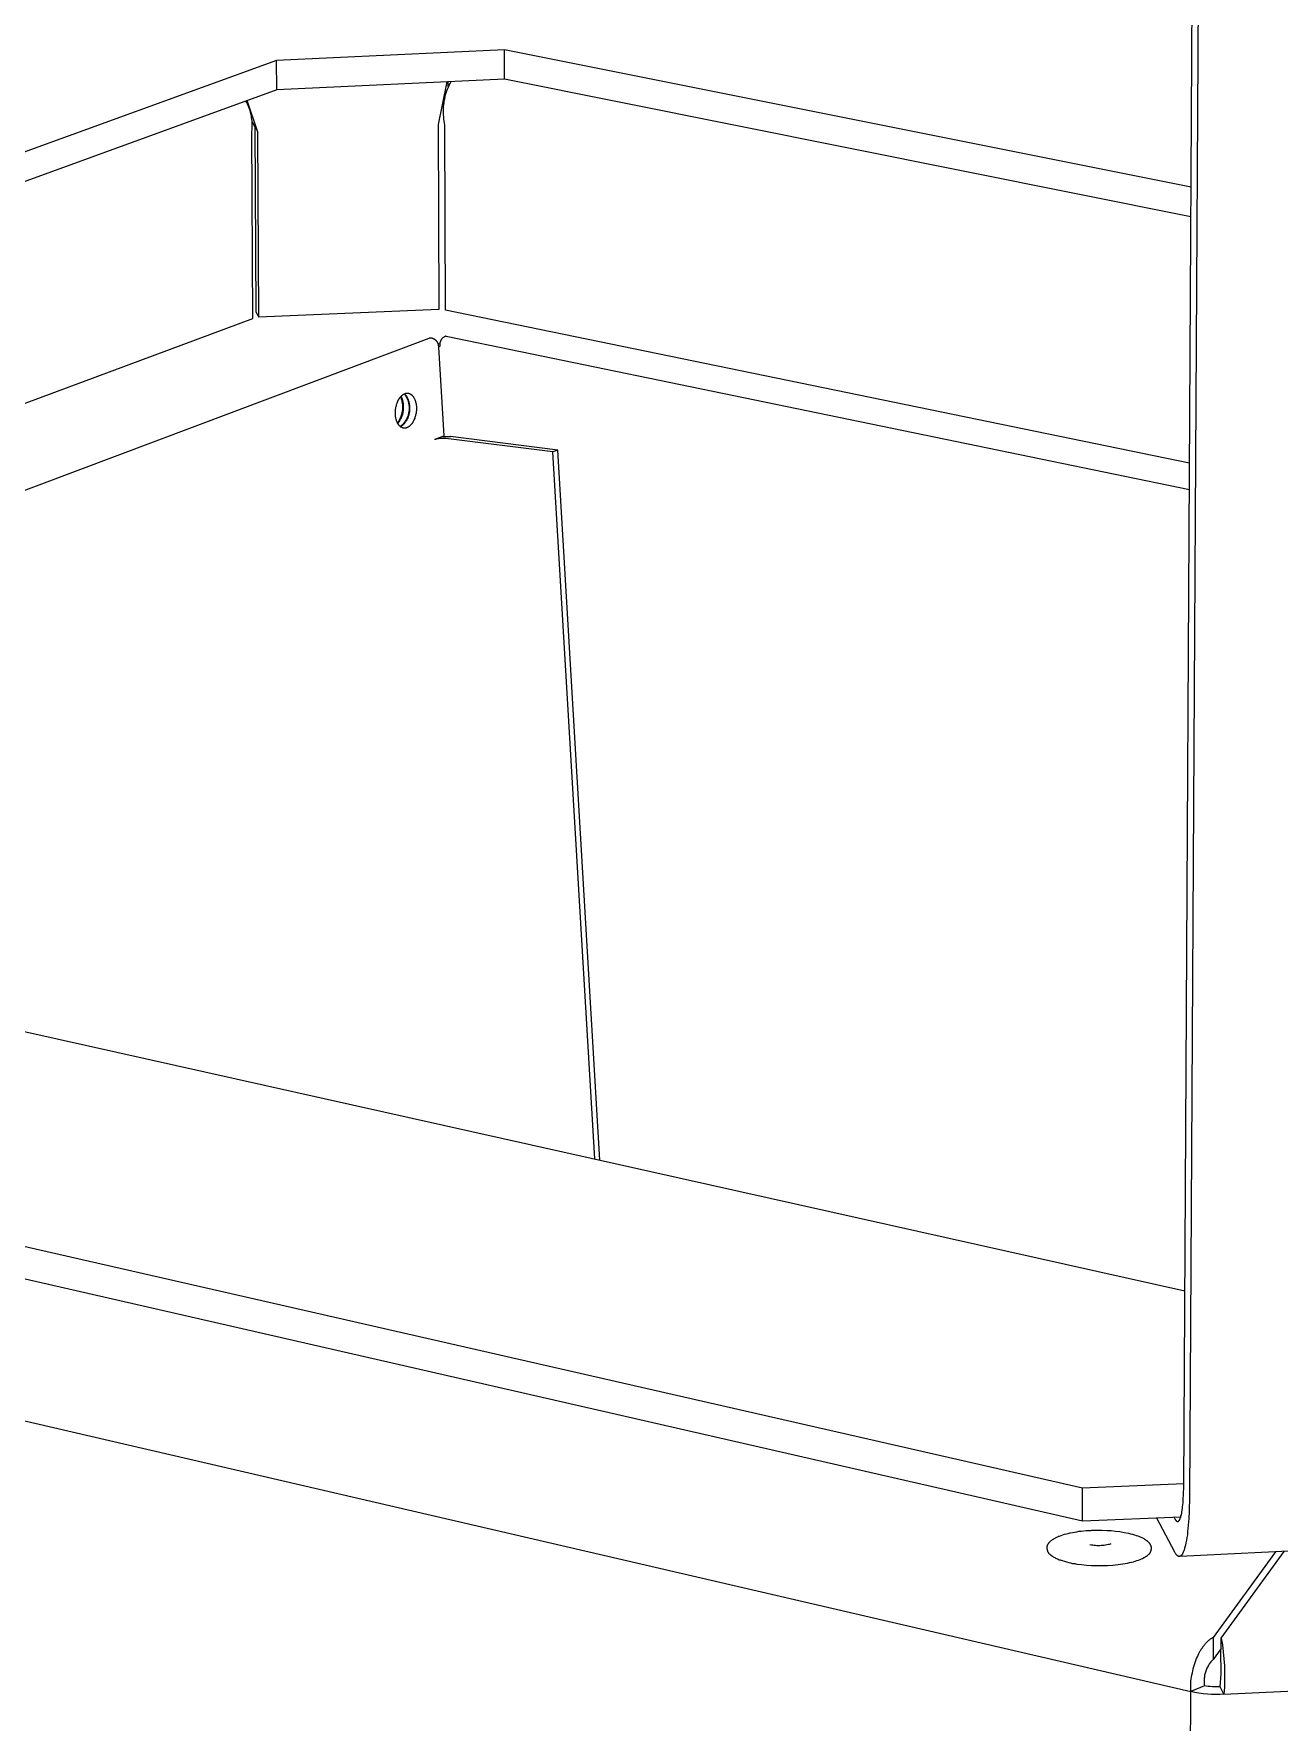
# Model space of a CAD drawing. Header units: millimetres. Extents: x -582 to 3448, y -204 to 2611.
# Drawn here: x 496.9 to 589, y 710.7 to 835.7 of the extents above; entities that cross this region are included whole.
import ezdxf

# ---------------------------------------------------------------- set-up
doc = ezdxf.new("R2010")
doc.units = ezdxf.units.MM
doc.header["$MEASUREMENT"] = 0
doc.layers.add('Domyslna', color=7, linetype='Continuous', true_color=0x000000)
doc.layers.add('Utwórz2D linie widoczne', color=7, linetype='Continuous', true_color=0x000000)

msp = doc.modelspace()

# ---------------------------------------------------------------- linework, layer by layer
at = {"layer": 'Domyslna'}
for p, q in [((347.24, 767.56), (582.51, 712.93)), ((584.96, 712.74), (623.1, 714.61)), ((579.21, 146.51), (582.51, 712.93))]:
    msp.add_line(p, q, dxfattribs=at)
at = {"layer": 'Utwórz2D linie widoczne'}
for p, q in [((581.98, 728.15), (582.88, 884.31)), ((583.32, 883.71), (582.41, 727.35)), ((531.71, 834.49), (514.85, 833.71)), ((531.72, 832.32), (531.71, 834.49)), ((582.53, 824.33), (531.71, 834.49)), ((514.85, 833.71), (393.59, 789.7)), ((514.86, 831.54), (514.85, 833.71)), ((514.86, 831.54), (394.13, 787.59)), ((531.72, 832.32), (514.86, 831.54)), ((527.45, 832.12), (526.81, 828.95)), ((527.4, 831.31), (527.45, 831.45)), ((527.45, 831.45), (527.5, 831.59)), ((527.5, 831.59), (527.56, 831.73)), ((527.55, 831.77), (527.55, 832.13)), ((527.56, 831.73), (527.62, 831.87)), ((527.62, 831.87), (527.69, 832)), ((527.69, 832), (527.76, 832.14)), ((582.52, 822.13), (531.72, 832.32)), ((512.64, 830.59), (512.58, 830.71)), ((512.7, 830.48), (512.64, 830.59)), ((513.45, 828.4), (512.66, 830.74)), ((512.75, 830.36), (512.7, 830.48)), ((512.8, 830.24), (512.75, 830.36)), ((512.84, 830.12), (512.8, 830.24)), ((512.88, 829.99), (512.84, 830.12)), ((527.14, 830.43), (527.25, 830.64)), ((527.19, 829.97), (527.2, 830.12)), ((527.2, 830.12), (527.21, 830.27)), ((527.21, 830.27), (527.22, 830.42)), ((527.22, 830.42), (527.24, 830.57)), ((527.24, 830.57), (527.26, 830.72)), ((527.26, 830.72), (527.29, 830.87)), ((527.29, 830.87), (527.32, 831.02)), ((527.32, 831.02), (527.36, 831.16)), ((527.36, 831.16), (527.4, 831.31)), ((512.92, 829.87), (512.88, 829.99)), ((512.95, 829.74), (512.92, 829.87)), ((512.98, 829.61), (512.95, 829.74)), ((513, 829.49), (512.98, 829.61)), ((513.02, 829.36), (513, 829.49)), ((513.03, 829.23), (513.02, 829.36)), ((513.04, 829.1), (513.03, 829.23)), ((513.04, 829.15), (513.22, 828.84)), ((513.05, 828.97), (513.04, 829.1)), ((513.05, 828.84), (513.05, 828.97)), ((526.81, 828.95), (526.86, 815.26)), ((527.2, 829.82), (527.19, 829.97)), ((527.2, 829.67), (527.2, 829.82)), ((527.22, 829.52), (527.2, 829.67)), ((527.23, 829.37), (527.22, 829.52)), ((527.25, 829.22), (527.23, 829.37)), ((527.28, 829.07), (527.25, 829.22)), ((527.31, 828.92), (527.28, 829.07)), ((527.36, 815.22), (527.31, 828.92)), ((513.01, 828.32), (513.02, 828.45)), ((513.08, 814.61), (513.01, 828.32)), ((513.02, 828.45), (513.04, 828.58)), ((513.04, 828.71), (513.05, 828.84)), ((513.04, 828.58), (513.04, 828.71)), ((513.28, 828.74), (513.22, 828.84)), ((513.25, 828.79), (513.32, 815.09)), ((513.28, 828.74), (513.45, 828.4)), ((513.53, 814.69), (513.45, 828.4)), ((513.32, 815.09), (513.53, 814.69)), ((526.86, 815.26), (513.53, 814.69)), ((582.41, 803.89), (527.36, 815.22)), ((418.21, 779.25), (513.08, 814.61)), ((429.39, 776.75), (526.13, 813.14)), ((526.15, 813.14), (526.13, 813.14)), ((526.17, 813.14), (526.15, 813.14)), ((526.19, 813.14), (526.17, 813.14)), ((526.22, 813.14), (526.19, 813.14)), ((526.24, 813.14), (526.22, 813.14)), ((526.26, 813.14), (526.24, 813.14)), ((526.28, 813.14), (526.26, 813.14)), ((526.3, 813.14), (526.28, 813.14)), ((526.33, 813.13), (526.3, 813.14)), ((526.35, 813.13), (526.33, 813.13)), ((526.37, 813.12), (526.35, 813.13)), ((526.39, 813.12), (526.37, 813.12)), ((526.41, 813.11), (526.39, 813.12)), ((526.43, 813.1), (526.41, 813.11)), ((526.45, 813.1), (526.43, 813.1)), ((526.47, 813.09), (526.45, 813.1)), ((526.49, 813.08), (526.47, 813.09)), ((526.51, 813.07), (526.49, 813.08)), ((526.53, 813.06), (526.51, 813.07)), ((526.55, 813.04), (526.53, 813.06)), ((526.57, 813.03), (526.55, 813.04)), ((526.59, 813.02), (526.57, 813.03)), ((526.6, 813.01), (526.59, 813.02)), ((526.62, 812.99), (526.6, 813.01)), ((526.64, 812.98), (526.62, 812.99)), ((526.65, 812.96), (526.64, 812.98)), ((526.67, 812.95), (526.65, 812.96)), ((526.69, 812.93), (526.67, 812.95)), ((526.7, 812.91), (526.69, 812.93)), ((526.71, 812.9), (526.7, 812.91)), ((526.73, 812.88), (526.71, 812.9)), ((526.74, 812.86), (526.73, 812.88)), ((526.75, 812.84), (526.74, 812.86)), ((526.76, 812.82), (526.75, 812.84)), ((526.77, 812.8), (526.76, 812.82)), ((526.78, 812.78), (526.77, 812.8)), ((526.79, 812.76), (526.78, 812.78)), ((526.8, 812.74), (526.79, 812.76)), ((526.81, 812.72), (526.8, 812.74)), ((526.94, 812.7), (526.8, 812.71)), ((526.82, 812.7), (526.81, 812.72)), ((526.82, 812.68), (526.82, 812.7)), ((526.83, 812.66), (526.82, 812.68)), ((526.83, 812.64), (526.83, 812.66)), ((526.84, 812.62), (526.83, 812.64)), ((526.84, 812.59), (526.84, 812.62)), ((526.84, 812.57), (526.84, 812.59)), ((526.93, 812.75), (526.92, 812.73)), ((526.92, 812.73), (526.92, 812.71)), ((526.92, 812.71), (526.92, 812.69)), ((526.92, 812.69), (526.92, 812.66)), ((526.92, 812.66), (526.92, 812.64)), ((526.92, 812.64), (526.92, 812.62)), ((526.92, 812.62), (526.93, 812.6)), ((526.94, 812.8), (526.93, 812.77)), ((526.93, 812.77), (526.93, 812.75)), ((526.93, 812.6), (526.93, 812.57)), ((526.95, 812.84), (526.94, 812.82)), ((526.94, 812.82), (526.94, 812.8)), ((526.96, 812.88), (526.95, 812.86)), ((526.95, 812.86), (526.95, 812.84)), ((526.97, 812.9), (526.96, 812.88)), ((526.98, 812.93), (526.97, 812.9)), ((526.99, 812.95), (526.98, 812.93)), ((527, 812.97), (526.99, 812.95)), ((527.01, 812.99), (527, 812.97)), ((527.02, 813), (527.01, 812.99)), ((527.03, 813.02), (527.02, 813)), ((527.04, 813.04), (527.03, 813.02)), ((527.06, 813.06), (527.04, 813.04)), ((527.07, 813.08), (527.06, 813.06)), ((527.08, 813.1), (527.07, 813.08)), ((527.1, 813.11), (527.08, 813.1)), ((527.12, 813.13), (527.1, 813.11)), ((527.13, 813.14), (527.12, 813.13)), ((527.15, 813.16), (527.13, 813.14)), ((527.17, 813.17), (527.15, 813.16)), ((527.18, 813.19), (527.17, 813.17)), ((527.2, 813.2), (527.18, 813.19)), ((527.22, 813.21), (527.2, 813.2)), ((527.24, 813.22), (527.22, 813.21)), ((527.26, 813.24), (527.24, 813.22)), ((527.28, 813.25), (527.26, 813.24)), ((527.3, 813.26), (527.28, 813.25)), ((527.32, 813.27), (527.3, 813.26)), ((527.34, 813.27), (527.32, 813.27)), ((527.36, 813.28), (527.34, 813.27)), ((527.38, 813.29), (527.36, 813.28)), ((527.4, 813.29), (527.38, 813.29)), ((527.4, 813.29), (582.4, 801.94)), ((526.85, 812.55), (526.84, 812.57)), ((526.84, 812.55), (526.94, 812.53)), ((526.85, 812.53), (526.85, 812.55)), ((526.85, 812.51), (526.85, 812.53)), ((526.85, 812.48), (526.85, 812.51)), ((527.25, 805.9), (526.85, 812.48)), ((526.93, 812.57), (526.93, 812.55)), ((526.93, 812.55), (526.94, 812.53)), ((524.06, 808.84), (524.08, 808.86)), ((524.09, 808.79), (524.07, 808.85)), ((524.08, 808.86), (524.09, 808.87)), ((524.09, 808.87), (524.11, 808.89)), ((524.11, 808.89), (524.13, 808.9)), ((524.13, 808.9), (524.15, 808.92)), ((524.15, 808.92), (524.16, 808.93)), ((524.16, 808.93), (524.18, 808.95)), ((524.18, 808.95), (524.2, 808.96)), ((524.2, 808.96), (524.22, 808.97)), ((524.22, 808.97), (524.23, 808.98)), ((524.23, 808.98), (524.25, 808.99)), ((524.25, 808.99), (524.27, 809)), ((524.27, 809), (524.29, 809.01)), ((524.29, 809.01), (524.3, 809.02)), ((524.3, 809.02), (524.32, 809.03)), ((524.3, 809.02), (524.33, 808.97)), ((524.32, 809.03), (524.34, 809.03)), ((524.37, 808.98), (524.33, 809.03)), ((524.33, 808.97), (524.37, 808.92)), ((524.34, 809.03), (524.36, 809.04)), ((524.36, 809.04), (524.37, 809.05)), ((524.37, 809.05), (524.39, 809.05)), ((524.4, 808.94), (524.37, 808.98)), ((524.37, 808.92), (524.4, 808.87)), ((524.39, 809.05), (524.4, 809.05)), ((524.4, 809.05), (524.41, 809.06)), ((524.43, 808.89), (524.4, 808.94)), ((524.4, 808.87), (524.43, 808.82)), ((524.41, 809.06), (524.42, 809.06)), ((524.42, 809.06), (524.43, 809.06)), ((524.43, 809.06), (524.44, 809.06)), ((524.47, 808.84), (524.43, 808.89)), ((524.44, 809.06), (524.45, 809.06)), ((524.45, 809.06), (524.45, 809.06)), ((524.45, 809.06), (524.46, 809.06)), ((524.46, 809.06), (524.47, 809.07)), ((524.47, 809.07), (524.48, 809.07)), ((524.48, 809.07), (524.49, 809.07)), ((524.49, 809.07), (524.5, 809.07)), ((524.5, 809.07), (524.51, 809.07)), ((524.51, 809.07), (524.52, 809.07)), ((524.52, 809.07), (524.53, 809.07)), ((524.53, 809.07), (524.54, 809.07)), ((524.54, 809.07), (524.55, 809.07)), ((524.55, 809.07), (524.56, 809.07)), ((524.56, 809.07), (524.57, 809.06)), ((524.57, 809.06), (524.57, 809.06)), ((524.57, 809.06), (524.58, 809.06)), ((524.58, 809.06), (524.59, 809.06)), ((524.59, 809.06), (524.6, 809.06)), ((524.6, 809.06), (524.61, 809.06)), ((524.61, 809.06), (524.62, 809.06)), ((524.62, 809.06), (524.63, 809.05)), ((524.63, 809.05), (524.64, 809.05)), ((524.64, 809.05), (524.65, 809.05)), ((524.65, 809.05), (524.66, 809.05)), ((524.66, 809.05), (524.67, 809.04)), ((524.67, 809.04), (524.68, 809.04)), ((524.68, 809.04), (524.69, 809.04)), ((524.69, 809.04), (524.7, 809.03)), ((524.7, 809.03), (524.7, 809.03)), ((524.7, 809.03), (524.71, 809.02)), ((524.71, 809.02), (524.72, 809.02)), ((524.72, 809.02), (524.73, 809.01)), ((524.73, 809.01), (524.74, 809.01)), ((524.74, 809.01), (524.75, 809.01)), ((524.75, 809.01), (524.76, 809)), ((524.76, 809), (524.77, 808.99)), ((524.77, 808.99), (524.78, 808.99)), ((524.78, 808.99), (524.79, 808.98)), ((524.79, 808.98), (524.79, 808.98)), ((524.79, 808.98), (524.8, 808.97)), ((524.8, 808.97), (524.81, 808.96)), ((524.81, 808.96), (524.82, 808.96)), ((524.82, 808.96), (524.83, 808.95)), ((524.83, 808.95), (524.84, 808.94)), ((524.84, 808.94), (524.85, 808.94)), ((524.85, 808.94), (524.86, 808.92)), ((524.86, 808.92), (524.88, 808.91)), ((524.88, 808.91), (524.89, 808.89)), ((524.89, 808.89), (524.91, 808.87)), ((524.91, 808.87), (524.93, 808.85)), ((524.93, 808.85), (524.94, 808.84)), ((523.64, 807.78), (523.65, 807.84)), ((523.64, 807.71), (523.64, 807.78)), ((523.64, 807.65), (523.64, 807.71)), ((523.64, 807.59), (523.64, 807.65)), ((523.64, 807.54), (523.64, 807.59)), ((523.65, 807.84), (523.66, 807.9)), ((523.66, 807.9), (523.67, 807.96)), ((523.67, 807.96), (523.68, 808.03)), ((523.68, 808.03), (523.69, 808.09)), ((523.69, 808.09), (523.71, 808.15)), ((523.71, 808.15), (523.72, 808.22)), ((523.72, 808.22), (523.74, 808.28)), ((523.74, 808.28), (523.77, 808.34)), ((523.77, 808.34), (523.79, 808.4)), ((523.79, 808.4), (523.8, 808.43)), ((523.8, 808.43), (523.81, 808.46)), ((523.81, 808.46), (523.83, 808.49)), ((523.83, 808.49), (523.84, 808.51)), ((523.84, 808.51), (523.85, 808.54)), ((523.85, 808.54), (523.87, 808.57)), ((523.87, 808.57), (523.88, 808.59)), ((523.88, 808.59), (523.9, 808.62)), ((523.9, 808.62), (523.91, 808.64)), ((523.91, 808.64), (523.93, 808.67)), ((523.93, 808.67), (523.94, 808.69)), ((523.94, 808.69), (523.96, 808.71)), ((523.96, 808.71), (523.98, 808.74)), ((523.98, 808.74), (523.99, 808.76)), ((523.99, 808.76), (524.01, 808.78)), ((524.01, 808.78), (524.03, 808.8)), ((524.03, 808.8), (524.04, 808.82)), ((524.06, 808.75), (524.03, 808.81)), ((524.04, 808.82), (524.06, 808.84)), ((524.08, 808.69), (524.06, 808.75)), ((524.1, 808.62), (524.08, 808.69)), ((524.12, 808.73), (524.09, 808.79)), ((524.12, 808.56), (524.1, 808.62)), ((524.14, 808.67), (524.12, 808.73)), ((524.14, 808.49), (524.12, 808.56)), ((524.13, 807.58), (524.15, 807.64)), ((524.16, 808.6), (524.14, 808.67)), ((524.15, 808.43), (524.14, 808.49)), ((524.16, 808.36), (524.15, 808.43)), ((524.15, 807.64), (524.16, 807.71)), ((524.18, 808.54), (524.16, 808.6)), ((524.17, 808.3), (524.16, 808.36)), ((524.16, 807.71), (524.17, 807.77)), ((524.18, 808.23), (524.17, 808.3)), ((524.17, 807.77), (524.18, 807.84)), ((524.2, 808.48), (524.18, 808.54)), ((524.19, 808.17), (524.18, 808.23)), ((524.18, 807.84), (524.19, 807.9)), ((524.19, 808.1), (524.19, 808.17)), ((524.19, 808.04), (524.19, 808.1)), ((524.19, 807.97), (524.19, 808.04)), ((524.19, 807.9), (524.19, 807.97)), ((524.19, 807.57), (524.21, 807.64)), ((524.21, 808.41), (524.2, 808.48)), ((524.22, 808.35), (524.21, 808.41)), ((524.21, 807.64), (524.22, 807.7)), ((524.23, 808.28), (524.22, 808.35)), ((524.22, 807.7), (524.23, 807.76)), ((524.24, 808.22), (524.23, 808.28)), ((524.23, 807.76), (524.24, 807.83)), ((524.25, 808.16), (524.24, 808.22)), ((524.24, 807.83), (524.25, 807.89)), ((524.25, 808.09), (524.25, 808.16)), ((524.25, 808.02), (524.25, 808.09)), ((524.25, 807.96), (524.25, 808.02)), ((524.25, 807.89), (524.25, 807.96)), ((524.43, 808.82), (524.46, 808.76)), ((524.46, 808.76), (524.49, 808.71)), ((524.5, 808.79), (524.47, 808.84)), ((524.49, 808.71), (524.51, 808.66)), ((524.52, 808.74), (524.5, 808.79)), ((524.51, 808.66), (524.54, 808.6)), ((524.55, 808.68), (524.52, 808.74)), ((524.54, 808.6), (524.56, 808.54)), ((524.58, 808.63), (524.55, 808.68)), ((524.56, 808.54), (524.58, 808.49)), ((524.6, 808.58), (524.58, 808.63)), ((524.58, 808.49), (524.59, 808.43)), ((524.59, 808.43), (524.61, 808.37)), ((524.62, 808.52), (524.6, 808.58)), ((524.61, 808.37), (524.62, 808.31)), ((524.62, 807.6), (524.61, 807.54)), ((524.64, 808.47), (524.62, 808.52)), ((524.62, 808.31), (524.64, 808.25)), ((524.64, 807.66), (524.62, 807.6)), ((524.66, 808.41), (524.64, 808.47)), ((524.64, 808.25), (524.64, 808.2)), ((524.64, 808.2), (524.65, 808.14)), ((524.65, 807.78), (524.64, 807.72)), ((524.64, 807.72), (524.64, 807.66)), ((524.65, 808.14), (524.66, 808.08)), ((524.66, 807.84), (524.65, 807.78)), ((524.67, 808.35), (524.66, 808.41)), ((524.66, 808.08), (524.66, 808.02)), ((524.66, 808.02), (524.66, 807.96)), ((524.66, 807.96), (524.66, 807.9)), ((524.66, 807.9), (524.66, 807.84)), ((524.68, 808.29), (524.67, 808.35)), ((524.67, 807.54), (524.68, 807.59)), ((524.69, 808.24), (524.68, 808.29)), ((524.68, 807.59), (524.69, 807.65)), ((524.7, 808.18), (524.69, 808.24)), ((524.69, 807.65), (524.7, 807.71)), ((524.71, 808.12), (524.7, 808.18)), ((524.7, 807.71), (524.71, 807.77)), ((524.72, 808.06), (524.71, 808.12)), ((524.71, 807.77), (524.72, 807.83)), ((524.72, 808), (524.72, 808.06)), ((524.72, 807.94), (524.72, 808)), ((524.72, 807.89), (524.72, 807.94)), ((524.72, 807.83), (524.72, 807.89)), ((524.94, 808.84), (524.96, 808.82)), ((524.96, 808.82), (524.97, 808.8)), ((524.97, 808.8), (524.98, 808.77)), ((524.98, 808.77), (525, 808.75)), ((525, 808.75), (525.01, 808.73)), ((525.01, 808.73), (525.02, 808.71)), ((525.02, 808.71), (525.04, 808.69)), ((525.04, 808.69), (525.05, 808.66)), ((525.05, 808.66), (525.06, 808.64)), ((525.06, 808.64), (525.07, 808.61)), ((525.07, 808.61), (525.08, 808.59)), ((525.08, 808.59), (525.09, 808.56)), ((525.09, 808.56), (525.1, 808.54)), ((525.1, 808.54), (525.11, 808.51)), ((525.11, 808.51), (525.12, 808.48)), ((525.12, 808.48), (525.13, 808.46)), ((525.13, 808.46), (525.13, 808.43)), ((525.13, 808.43), (525.14, 808.4)), ((525.14, 808.4), (525.15, 808.35)), ((525.15, 808.35), (525.17, 808.29)), ((525.17, 808.29), (525.17, 808.24)), ((525.17, 808.24), (525.18, 808.18)), ((525.18, 807.65), (525.17, 807.58)), ((525.18, 808.18), (525.19, 808.12)), ((525.19, 807.77), (525.18, 807.71)), ((525.18, 807.71), (525.18, 807.65)), ((525.19, 808.12), (525.19, 808.07)), ((525.19, 808.07), (525.19, 808.01)), ((525.19, 808.01), (525.2, 807.95)), ((525.2, 807.89), (525.19, 807.83)), ((525.19, 807.83), (525.19, 807.77)), ((525.2, 807.95), (525.2, 807.89)), ((523.64, 807.48), (523.64, 807.54)), ((523.64, 807.42), (523.64, 807.48)), ((523.65, 807.37), (523.64, 807.42)), ((523.66, 807.31), (523.65, 807.37)), ((523.67, 807.26), (523.66, 807.31)), ((523.68, 807.2), (523.67, 807.26)), ((523.69, 807.14), (523.68, 807.2)), ((523.7, 807.12), (523.69, 807.14)), ((523.71, 807.09), (523.7, 807.12)), ((523.71, 807.06), (523.71, 807.09)), ((523.72, 807.04), (523.71, 807.06)), ((523.73, 807.01), (523.72, 807.04)), ((523.74, 806.98), (523.73, 807.01)), ((523.75, 806.96), (523.74, 806.98)), ((523.76, 806.93), (523.75, 806.96)), ((523.77, 806.91), (523.76, 806.93)), ((523.78, 806.89), (523.77, 806.91)), ((523.8, 806.86), (523.78, 806.89)), ((523.8, 806.86), (523.83, 806.92)), ((523.81, 806.84), (523.8, 806.86)), ((523.82, 806.82), (523.81, 806.84)), ((523.82, 806.82), (523.86, 806.87)), ((523.83, 806.79), (523.82, 806.82)), ((523.83, 806.92), (523.87, 806.97)), ((523.85, 806.77), (523.83, 806.79)), ((523.86, 806.75), (523.85, 806.77)), ((523.86, 806.87), (523.9, 806.92)), ((523.88, 806.73), (523.86, 806.75)), ((523.87, 806.97), (523.91, 807.03)), ((523.89, 806.71), (523.88, 806.73)), ((523.91, 806.69), (523.89, 806.71)), ((523.9, 806.92), (523.94, 806.98)), ((523.91, 807.03), (523.94, 807.09)), ((523.92, 806.68), (523.91, 806.69)), ((523.94, 806.66), (523.92, 806.68)), ((523.94, 807.09), (523.97, 807.14)), ((523.94, 806.98), (523.97, 807.03)), ((523.95, 806.64), (523.94, 806.66)), ((523.97, 806.63), (523.95, 806.64)), ((523.97, 807.14), (524, 807.2)), ((523.97, 807.03), (524, 807.09)), ((523.99, 806.61), (523.97, 806.63)), ((524, 806.6), (523.99, 806.61)), ((524, 807.2), (524.03, 807.26)), ((524, 807.09), (524.03, 807.15)), ((524.05, 806.64), (524, 806.6)), ((524.01, 806.59), (524, 806.6)), ((524, 806.6), (524, 806.6)), ((524.02, 806.58), (524.01, 806.59)), ((524.03, 806.58), (524.02, 806.58)), ((524.03, 807.26), (524.05, 807.32)), ((524.03, 807.15), (524.06, 807.2)), ((524.03, 806.58), (524.08, 806.61)), ((524.04, 806.57), (524.03, 806.58)), ((524.05, 806.56), (524.04, 806.57)), ((524.05, 807.32), (524.08, 807.39)), ((524.09, 806.68), (524.05, 806.64)), ((524.06, 806.56), (524.05, 806.56)), ((524.06, 807.2), (524.09, 807.26)), ((524.07, 806.55), (524.06, 806.56)), ((524.08, 806.54), (524.07, 806.55)), ((524.07, 806.55), (524.07, 806.55)), ((524.08, 807.39), (524.1, 807.45)), ((524.08, 806.61), (524.12, 806.65)), ((524.09, 806.54), (524.08, 806.54)), ((524.09, 807.26), (524.12, 807.32)), ((524.14, 806.72), (524.09, 806.68)), ((524.1, 806.53), (524.09, 806.54)), ((524.1, 807.45), (524.12, 807.51)), ((524.11, 806.53), (524.1, 806.53)), ((524.12, 806.52), (524.11, 806.53)), ((524.12, 807.51), (524.13, 807.58)), ((524.12, 807.32), (524.14, 807.38)), ((524.12, 806.65), (524.17, 806.69)), ((524.13, 806.52), (524.12, 806.52)), ((524.14, 806.52), (524.13, 806.52)), ((524.14, 807.38), (524.16, 807.45)), ((524.18, 806.76), (524.14, 806.72)), ((524.15, 806.51), (524.14, 806.52)), ((524.16, 806.51), (524.15, 806.51)), ((524.16, 807.45), (524.18, 807.51)), ((524.17, 806.51), (524.16, 806.51)), ((524.17, 806.69), (524.21, 806.73)), ((524.17, 806.5), (524.17, 806.51)), ((524.18, 806.5), (524.17, 806.5)), ((524.18, 807.51), (524.19, 807.57)), ((524.22, 806.8), (524.18, 806.76)), ((524.19, 806.5), (524.18, 806.5)), ((524.2, 806.49), (524.19, 806.5)), ((524.21, 806.49), (524.2, 806.49)), ((524.21, 806.73), (524.25, 806.77)), ((524.22, 806.49), (524.21, 806.49)), ((524.26, 806.85), (524.22, 806.8)), ((524.23, 806.49), (524.22, 806.49)), ((524.24, 806.49), (524.23, 806.49)), ((524.25, 806.49), (524.24, 806.49)), ((524.25, 806.77), (524.29, 806.81)), ((524.26, 806.48), (524.25, 806.49)), ((524.3, 806.9), (524.26, 806.85)), ((524.27, 806.48), (524.26, 806.48)), ((524.28, 806.48), (524.27, 806.48)), ((524.29, 806.48), (524.28, 806.48)), ((524.29, 806.81), (524.33, 806.86)), ((524.3, 806.48), (524.29, 806.48)), ((524.33, 806.94), (524.3, 806.9)), ((524.31, 806.48), (524.3, 806.48)), ((524.3, 806.48), (524.3, 806.48)), ((524.32, 806.48), (524.31, 806.48)), ((524.33, 806.48), (524.32, 806.48)), ((524.37, 806.99), (524.33, 806.94)), ((524.33, 806.86), (524.37, 806.9)), ((524.34, 806.48), (524.33, 806.48)), ((524.35, 806.48), (524.34, 806.48)), ((524.36, 806.48), (524.35, 806.48)), ((524.37, 806.48), (524.36, 806.48)), ((524.4, 807.04), (524.37, 806.99)), ((524.37, 806.9), (524.4, 806.95)), ((524.38, 806.48), (524.37, 806.48)), ((524.39, 806.49), (524.38, 806.48)), ((524.4, 806.49), (524.39, 806.49)), ((524.43, 807.09), (524.4, 807.04)), ((524.4, 806.95), (524.43, 807)), ((524.41, 806.49), (524.4, 806.49)), ((524.42, 806.49), (524.41, 806.49)), ((524.41, 806.49), (524.41, 806.49)), ((524.43, 806.49), (524.42, 806.49)), ((524.46, 807.15), (524.43, 807.09)), ((524.43, 807), (524.47, 807.05)), ((524.44, 806.5), (524.43, 806.49)), ((524.46, 806.5), (524.44, 806.5)), ((524.49, 807.2), (524.46, 807.15)), ((524.48, 806.51), (524.46, 806.5)), ((524.47, 807.05), (524.5, 807.1)), ((524.49, 806.51), (524.48, 806.51)), ((524.51, 807.26), (524.49, 807.2)), ((524.51, 806.52), (524.49, 806.51)), ((524.5, 807.1), (524.52, 807.15)), ((524.54, 807.31), (524.51, 807.26)), ((524.53, 806.53), (524.51, 806.52)), ((524.52, 807.15), (524.55, 807.2)), ((524.55, 806.54), (524.53, 806.53)), ((524.56, 807.37), (524.54, 807.31)), ((524.55, 807.2), (524.58, 807.26)), ((524.56, 806.55), (524.55, 806.54)), ((524.58, 807.42), (524.56, 807.37)), ((524.58, 806.56), (524.56, 806.55)), ((524.59, 807.48), (524.58, 807.42)), ((524.58, 807.26), (524.6, 807.31)), ((524.6, 806.57), (524.58, 806.56)), ((524.61, 807.54), (524.59, 807.48)), ((524.6, 807.31), (524.62, 807.37)), ((524.62, 806.58), (524.6, 806.57)), ((524.62, 807.37), (524.64, 807.42)), ((524.63, 806.59), (524.62, 806.58)), ((524.65, 806.6), (524.63, 806.59)), ((524.64, 807.42), (524.66, 807.48)), ((524.67, 806.61), (524.65, 806.6)), ((524.66, 807.48), (524.67, 807.54)), ((524.69, 806.63), (524.67, 806.61)), ((524.7, 806.64), (524.69, 806.63)), ((524.72, 806.66), (524.7, 806.64)), ((524.74, 806.68), (524.72, 806.66)), ((524.76, 806.69), (524.74, 806.68)), ((524.77, 806.71), (524.76, 806.69)), ((524.79, 806.73), (524.77, 806.71)), ((524.81, 806.75), (524.79, 806.73)), ((524.82, 806.77), (524.81, 806.75)), ((524.84, 806.79), (524.82, 806.77)), ((524.86, 806.81), (524.84, 806.79)), ((524.87, 806.83), (524.86, 806.81)), ((524.89, 806.86), (524.87, 806.83)), ((524.91, 806.88), (524.89, 806.86)), ((524.92, 806.9), (524.91, 806.88)), ((524.94, 806.93), (524.92, 806.9)), ((524.95, 806.96), (524.94, 806.93)), ((524.96, 806.98), (524.95, 806.96)), ((524.98, 807.01), (524.96, 806.98)), ((524.99, 807.04), (524.98, 807.01)), ((525.01, 807.06), (524.99, 807.04)), ((525.02, 807.09), (525.01, 807.06)), ((525.03, 807.12), (525.02, 807.09)), ((525.04, 807.15), (525.03, 807.12)), ((525.07, 807.21), (525.04, 807.15)), ((525.09, 807.27), (525.07, 807.21)), ((525.11, 807.33), (525.09, 807.27)), ((525.13, 807.39), (525.11, 807.33)), ((525.14, 807.46), (525.13, 807.39)), ((525.15, 807.52), (525.14, 807.46)), ((525.17, 807.58), (525.15, 807.52)), ((527.15, 805.87), (526.54, 805.64)), ((526.61, 805.65), (526.54, 805.64)), ((526.67, 805.67), (526.61, 805.65)), ((526.74, 805.69), (526.67, 805.67)), ((526.81, 805.7), (526.74, 805.69)), ((526.88, 805.71), (526.81, 805.7)), ((526.95, 805.72), (526.88, 805.71)), ((527.02, 805.72), (526.95, 805.72)), ((527.09, 805.72), (527.02, 805.72)), ((527.16, 805.72), (527.09, 805.72)), ((527.25, 805.9), (527.15, 805.87)), ((527.15, 805.87), (527.27, 805.87)), ((527.23, 805.72), (527.16, 805.72)), ((527.3, 805.72), (527.23, 805.72)), ((527.27, 805.87), (527.38, 805.87)), ((527.37, 805.71), (527.3, 805.72)), ((535.29, 804.72), (527.37, 805.71)), ((527.38, 805.87), (527.49, 805.87)), ((527.49, 805.87), (527.61, 805.86)), ((527.61, 805.86), (527.72, 805.85)), ((535.65, 804.86), (527.72, 805.85)), ((535.65, 804.86), (535.29, 804.72)), ((538.41, 752.37), (535.29, 804.72)), ((538.77, 752.29), (535.65, 804.86)), ((394.93, 784.46), (582.06, 742.61)), ((574.5, 728), (355.83, 777.94)), ((574.49, 725.54), (355.91, 775.61)), ((574.49, 725.54), (574.5, 728)), ((581.98, 728.32), (574.5, 728)), ((581.97, 727.51), (581.98, 728.15)), ((581.85, 726.25), (581.87, 726.36)), ((581.87, 726.36), (581.89, 726.49)), ((581.89, 726.49), (581.9, 726.62)), ((581.9, 726.62), (581.93, 726.9)), ((581.93, 726.9), (581.95, 727.2)), ((581.95, 727.2), (581.97, 727.51)), ((582.41, 727.35), (582.38, 726.27)), ((581.76, 725.85), (574.49, 725.54)), ((581.32, 723.26), (579.99, 725.77)), ((581.28, 725.83), (581.33, 725.72)), ((581.33, 725.72), (581.35, 725.69)), ((581.35, 725.69), (581.36, 725.67)), ((581.36, 725.67), (581.37, 725.66)), ((581.37, 725.66), (581.38, 725.64)), ((581.38, 725.64), (581.38, 725.63)), ((581.38, 725.63), (581.39, 725.62)), ((581.39, 725.62), (581.4, 725.62)), ((581.4, 725.62), (581.41, 725.61)), ((581.41, 725.61), (581.41, 725.6)), ((581.41, 725.6), (581.42, 725.59)), ((581.42, 725.59), (581.43, 725.58)), ((581.43, 725.58), (581.43, 725.58)), ((581.43, 725.58), (581.43, 725.57)), ((581.43, 725.57), (581.44, 725.57)), ((581.44, 725.57), (581.44, 725.57)), ((581.44, 725.57), (581.44, 725.56)), ((581.44, 725.56), (581.45, 725.56)), ((581.45, 725.56), (581.45, 725.56)), ((581.45, 725.56), (581.46, 725.56)), ((581.46, 725.56), (581.46, 725.55)), ((581.46, 725.55), (581.46, 725.55)), ((581.46, 725.55), (581.47, 725.55)), ((581.47, 725.55), (581.47, 725.55)), ((581.47, 725.55), (581.47, 725.54)), ((581.47, 725.54), (581.48, 725.54)), ((581.48, 725.54), (581.48, 725.54)), ((581.48, 725.54), (581.49, 725.54)), ((581.49, 725.54), (581.49, 725.54)), ((581.49, 725.54), (581.49, 725.54)), ((581.49, 725.54), (581.5, 725.53)), ((581.5, 725.53), (581.5, 725.53)), ((581.5, 725.53), (581.5, 725.53)), ((581.5, 725.53), (581.51, 725.53)), ((581.51, 725.53), (581.51, 725.53)), ((581.51, 725.53), (581.51, 725.53)), ((581.51, 725.53), (581.52, 725.53)), ((581.52, 725.53), (581.52, 725.53)), ((581.52, 725.53), (581.53, 725.53)), ((581.53, 725.53), (581.53, 725.53)), ((581.53, 725.53), (581.53, 725.53)), ((581.53, 725.53), (581.54, 725.53)), ((581.54, 725.53), (581.54, 725.53)), ((581.54, 725.53), (581.54, 725.53)), ((581.54, 725.53), (581.55, 725.53)), ((581.55, 725.53), (581.55, 725.53)), ((581.55, 725.53), (581.56, 725.53)), ((581.56, 725.53), (581.57, 725.54)), ((581.56, 725.53), (581.56, 725.53)), ((581.56, 725.53), (581.56, 725.53)), ((581.57, 725.54), (581.57, 725.54)), ((581.57, 725.54), (581.57, 725.54)), ((581.57, 725.54), (581.58, 725.54)), ((581.58, 725.54), (581.59, 725.55)), ((581.58, 725.54), (581.58, 725.54)), ((581.58, 725.54), (581.58, 725.54)), ((581.59, 725.55), (581.59, 725.55)), ((581.59, 725.55), (581.6, 725.55)), ((581.6, 725.55), (581.6, 725.56)), ((581.6, 725.56), (581.61, 725.56)), ((581.6, 725.55), (581.6, 725.55)), ((581.61, 725.56), (581.61, 725.57)), ((581.61, 725.57), (581.62, 725.57)), ((581.61, 725.56), (581.61, 725.56)), ((581.62, 725.57), (581.62, 725.58)), ((581.62, 725.58), (581.63, 725.58)), ((581.62, 725.57), (581.62, 725.57)), ((581.63, 725.58), (581.63, 725.59)), ((581.63, 725.59), (581.63, 725.59)), ((581.63, 725.59), (581.64, 725.59)), ((581.64, 725.59), (581.65, 725.6)), ((581.65, 725.61), (581.66, 725.62)), ((581.65, 725.6), (581.65, 725.61)), ((581.66, 725.62), (581.67, 725.64)), ((581.67, 725.65), (581.68, 725.66)), ((581.67, 725.64), (581.67, 725.65)), ((581.68, 725.66), (581.69, 725.67)), ((581.69, 725.69), (581.7, 725.7)), ((581.69, 725.67), (581.69, 725.69)), ((581.7, 725.7), (581.71, 725.71)), ((581.71, 725.71), (581.72, 725.75)), ((581.72, 725.75), (581.73, 725.78)), ((581.73, 725.78), (581.75, 725.82)), ((581.75, 725.82), (581.76, 725.86)), ((581.76, 725.86), (581.77, 725.9)), ((581.77, 725.9), (581.78, 725.94)), ((581.78, 725.94), (581.81, 726.03)), ((581.81, 726.03), (581.83, 726.14)), ((581.83, 726.14), (581.85, 726.25)), ((582.32, 725.25), (582.27, 724.77)), ((582.36, 725.75), (582.32, 725.25)), ((582.38, 726.27), (582.36, 725.75)), ((571.93, 723.83), (571.94, 723.85)), ((571.94, 723.85), (571.95, 723.86)), ((571.95, 723.86), (571.96, 723.87)), ((571.96, 723.87), (571.97, 723.89)), ((571.97, 723.89), (571.98, 723.9)), ((571.98, 723.9), (571.99, 723.92)), ((571.99, 723.92), (572, 723.93)), ((572, 723.93), (572.01, 723.94)), ((572.01, 723.94), (572.02, 723.96)), ((572.02, 723.96), (572.03, 723.97)), ((572.03, 723.97), (572.04, 723.99)), ((572.04, 723.99), (572.05, 724)), ((572.05, 724), (572.07, 724.01)), ((572.07, 724.01), (572.09, 724.04)), ((572.09, 724.04), (572.12, 724.06)), ((572.12, 724.06), (572.15, 724.09)), ((572.15, 724.09), (572.18, 724.12)), ((572.18, 724.12), (572.21, 724.14)), ((572.21, 724.14), (572.24, 724.16)), ((572.24, 724.16), (572.27, 724.19)), ((572.27, 724.19), (572.31, 724.21)), ((572.31, 724.21), (572.34, 724.23)), ((572.34, 724.23), (572.38, 724.26)), ((572.38, 724.26), (572.42, 724.28)), ((572.42, 724.28), (572.46, 724.3)), ((572.46, 724.3), (572.5, 724.32)), ((572.5, 724.32), (572.54, 724.34)), ((572.54, 724.34), (572.58, 724.36)), ((572.58, 724.36), (572.66, 724.4)), ((572.66, 724.4), (572.72, 724.43)), ((572.72, 724.43), (572.78, 724.45)), ((572.78, 724.45), (572.9, 724.49)), ((572.9, 724.49), (573.03, 724.54)), ((573.03, 724.54), (573.16, 724.58)), ((573.16, 724.58), (573.3, 724.62)), ((573.3, 724.62), (573.44, 724.65)), ((573.44, 724.65), (573.59, 724.69)), ((573.59, 724.69), (573.74, 724.72)), ((573.74, 724.72), (573.9, 724.75)), ((573.9, 724.75), (574.07, 724.77)), ((574.07, 724.77), (574.23, 724.8)), ((574.23, 724.8), (574.4, 724.82)), ((574.4, 724.82), (574.75, 724.85)), ((574.75, 724.85), (575.12, 724.87)), ((575.04, 723.83), (575.14, 723.81)), ((575.12, 724.87), (575.18, 724.88)), ((575.18, 724.88), (575.54, 724.89)), ((575.54, 724.89), (575.91, 724.89)), ((575.91, 724.89), (576.28, 724.87)), ((576.28, 724.87), (576.61, 724.85)), ((576.3, 723.82), (576.41, 723.84)), ((576.41, 723.84), (576.51, 723.86)), ((576.51, 723.86), (576.61, 723.89)), ((576.61, 724.85), (576.93, 724.82)), ((576.93, 724.82), (577.26, 724.78)), ((577.26, 724.78), (577.58, 724.72)), ((577.58, 724.72), (577.9, 724.66)), ((577.9, 724.66), (578.05, 724.62)), ((578.05, 724.62), (578.2, 724.59)), ((578.2, 724.59), (578.33, 724.55)), ((578.33, 724.55), (578.47, 724.5)), ((578.47, 724.5), (578.59, 724.46)), ((578.59, 724.46), (578.71, 724.41)), ((578.71, 724.41), (578.77, 724.39)), ((578.77, 724.39), (578.82, 724.36)), ((578.82, 724.36), (578.88, 724.34)), ((578.88, 724.34), (578.93, 724.31)), ((578.93, 724.31), (578.98, 724.29)), ((578.98, 724.29), (579.03, 724.26)), ((579.03, 724.26), (579.08, 724.23)), ((579.08, 724.23), (579.12, 724.2)), ((579.12, 724.2), (579.16, 724.18)), ((579.16, 724.18), (579.21, 724.15)), ((579.21, 724.15), (579.24, 724.12)), ((579.24, 724.12), (579.26, 724.1)), ((579.26, 724.1), (579.28, 724.08)), ((579.28, 724.08), (579.3, 724.07)), ((579.3, 724.07), (579.32, 724.05)), ((579.32, 724.05), (579.33, 724.04)), ((579.33, 724.04), (579.35, 724.02)), ((579.35, 724.02), (579.37, 724)), ((579.37, 724), (579.38, 723.99)), ((579.38, 723.99), (579.4, 723.97)), ((579.4, 723.97), (579.41, 723.95)), ((579.41, 723.95), (579.43, 723.94)), ((579.43, 723.94), (579.44, 723.92)), ((579.44, 723.92), (579.45, 723.9)), ((579.45, 723.9), (579.46, 723.89)), ((579.46, 723.89), (579.47, 723.87)), ((579.47, 723.87), (579.49, 723.85)), ((579.49, 723.85), (579.5, 723.83)), ((623.67, 724.97), (581.71, 722.94)), ((582.15, 723.96), (582.11, 723.78)), ((582.19, 724.14), (582.15, 723.96)), ((582.22, 724.34), (582.19, 724.14)), ((582.25, 724.55), (582.22, 724.34)), ((582.27, 724.77), (582.25, 724.55)), ((571.87, 723.65), (571.88, 723.67)), ((571.87, 723.63), (571.87, 723.65)), ((571.87, 723.62), (571.87, 723.63)), ((571.87, 723.6), (571.87, 723.62)), ((571.87, 723.59), (571.87, 723.6)), ((571.87, 723.57), (571.87, 723.59)), ((571.87, 723.49), (571.87, 723.57)), ((571.87, 723.49), (571.87, 723.48)), ((571.87, 723.48), (571.87, 723.47)), ((571.87, 723.47), (571.87, 723.46)), ((571.87, 723.46), (571.87, 723.45)), ((571.87, 723.45), (571.87, 723.44)), ((571.87, 723.44), (571.87, 723.43)), ((571.87, 723.43), (571.87, 723.42)), ((571.87, 723.42), (571.87, 723.41)), ((571.87, 723.41), (571.88, 723.41)), ((571.88, 723.7), (571.89, 723.71)), ((571.88, 723.68), (571.88, 723.7)), ((571.88, 723.67), (571.88, 723.68)), ((571.88, 723.41), (571.88, 723.4)), ((571.88, 723.4), (571.88, 723.39)), ((571.88, 723.39), (571.88, 723.38)), ((571.88, 723.38), (571.89, 723.37)), ((571.89, 723.73), (571.9, 723.74)), ((571.89, 723.71), (571.89, 723.73)), ((571.89, 723.37), (571.89, 723.36)), ((571.89, 723.36), (571.89, 723.35)), ((571.89, 723.35), (571.9, 723.34)), ((571.9, 723.76), (571.91, 723.77)), ((571.9, 723.74), (571.9, 723.76)), ((571.9, 723.34), (571.9, 723.33)), ((571.9, 723.33), (571.9, 723.32)), ((571.9, 723.32), (571.91, 723.31)), ((571.91, 723.79), (571.92, 723.8)), ((571.91, 723.77), (571.91, 723.79)), ((571.91, 723.31), (571.91, 723.3)), ((571.91, 723.3), (571.92, 723.29)), ((571.92, 723.8), (571.93, 723.82)), ((571.92, 723.29), (571.92, 723.28)), ((571.92, 723.28), (571.93, 723.27)), ((571.93, 723.82), (571.93, 723.83)), ((571.93, 723.27), (571.93, 723.26)), ((571.93, 723.26), (571.94, 723.26)), ((571.94, 723.26), (571.94, 723.25)), ((571.94, 723.25), (571.95, 723.24)), ((571.95, 723.24), (571.96, 723.23)), ((571.96, 723.23), (571.97, 723.21)), ((571.97, 723.21), (571.98, 723.19)), ((571.98, 723.19), (572, 723.17)), ((572, 723.17), (572.01, 723.15)), ((572.01, 723.15), (572.03, 723.14)), ((572.03, 723.14), (572.05, 723.12)), ((572.05, 723.12), (572.07, 723.1)), ((572.07, 723.1), (572.09, 723.08)), ((572.09, 723.08), (572.11, 723.07)), ((572.11, 723.07), (572.13, 723.05)), ((572.13, 723.05), (572.15, 723.03)), ((572.15, 723.03), (572.17, 723.01)), ((572.17, 723.01), (572.19, 723)), ((572.19, 723), (572.22, 722.98)), ((572.22, 722.98), (572.24, 722.96)), ((572.24, 722.96), (572.27, 722.95)), ((572.27, 722.95), (572.32, 722.91)), ((572.32, 722.91), (572.38, 722.88)), ((572.38, 722.88), (572.44, 722.85)), ((572.44, 722.85), (572.5, 722.82)), ((572.5, 722.82), (572.56, 722.79)), ((572.56, 722.79), (572.63, 722.76)), ((572.63, 722.76), (572.7, 722.73)), ((572.7, 722.73), (572.77, 722.7)), ((572.77, 722.7), (572.84, 722.68)), ((572.84, 722.68), (572.99, 722.63)), ((572.99, 722.63), (573.15, 722.58)), ((575.14, 723.81), (575.25, 723.8)), ((575.25, 723.8), (575.35, 723.78)), ((575.35, 723.78), (575.46, 723.77)), ((575.46, 723.77), (575.56, 723.76)), ((575.56, 723.76), (575.67, 723.76)), ((575.67, 723.76), (575.78, 723.76)), ((575.78, 723.76), (575.88, 723.77)), ((575.88, 723.77), (575.99, 723.77)), ((575.99, 723.77), (576.09, 723.78)), ((576.09, 723.78), (576.2, 723.8)), ((576.2, 723.8), (576.3, 723.82)), ((578.26, 722.55), (578.39, 722.59)), ((578.39, 722.59), (578.52, 722.63)), ((578.52, 722.63), (578.64, 722.67)), ((578.64, 722.67), (578.75, 722.71)), ((578.75, 722.71), (578.86, 722.76)), ((578.86, 722.76), (578.93, 722.79)), ((578.93, 722.79), (579.01, 722.83)), ((579.01, 722.83), (579.04, 722.85)), ((579.04, 722.85), (579.08, 722.87)), ((579.08, 722.87), (579.11, 722.89)), ((579.11, 722.89), (579.15, 722.91)), ((579.15, 722.91), (579.18, 722.93)), ((579.18, 722.93), (579.21, 722.95)), ((579.21, 722.95), (579.24, 722.97)), ((579.24, 722.97), (579.27, 722.99)), ((579.27, 722.99), (579.3, 723.01)), ((579.3, 723.01), (579.33, 723.03)), ((579.33, 723.03), (579.35, 723.05)), ((579.35, 723.05), (579.38, 723.08)), ((579.38, 723.08), (579.4, 723.1)), ((579.4, 723.1), (579.41, 723.11)), ((579.41, 723.11), (579.42, 723.12)), ((579.42, 723.12), (579.43, 723.13)), ((579.43, 723.13), (579.44, 723.14)), ((579.44, 723.14), (579.45, 723.16)), ((579.45, 723.16), (579.46, 723.17)), ((579.46, 723.17), (579.47, 723.18)), ((579.47, 723.18), (579.48, 723.19)), ((579.48, 723.19), (579.49, 723.2)), ((579.49, 723.2), (579.5, 723.21)), ((579.5, 723.83), (579.51, 723.81)), ((579.5, 723.23), (579.51, 723.24)), ((579.5, 723.21), (579.5, 723.23)), ((579.51, 723.81), (579.51, 723.8)), ((579.51, 723.8), (579.52, 723.78)), ((579.51, 723.24), (579.52, 723.25)), ((579.52, 723.78), (579.53, 723.77)), ((579.52, 723.26), (579.53, 723.27)), ((579.52, 723.25), (579.52, 723.26)), ((579.53, 723.77), (579.54, 723.75)), ((579.53, 723.27), (579.54, 723.29)), ((579.54, 723.75), (579.54, 723.73)), ((579.54, 723.73), (579.55, 723.72)), ((579.54, 723.3), (579.55, 723.31)), ((579.54, 723.29), (579.54, 723.3)), ((579.55, 723.72), (579.55, 723.7)), ((579.55, 723.7), (579.56, 723.68)), ((579.55, 723.33), (579.56, 723.35)), ((579.55, 723.32), (579.55, 723.33)), ((579.55, 723.31), (579.55, 723.32)), ((579.56, 723.68), (579.56, 723.66)), ((579.56, 723.66), (579.57, 723.65)), ((579.56, 723.36), (579.57, 723.37)), ((579.56, 723.35), (579.56, 723.36)), ((579.57, 723.65), (579.57, 723.63)), ((579.57, 723.63), (579.57, 723.61)), ((579.57, 723.61), (579.57, 723.59)), ((579.57, 723.59), (579.57, 723.58)), ((579.57, 723.58), (579.58, 723.56)), ((579.57, 723.43), (579.58, 723.45)), ((579.57, 723.42), (579.57, 723.43)), ((579.57, 723.41), (579.57, 723.42)), ((579.57, 723.4), (579.57, 723.41)), ((579.57, 723.38), (579.57, 723.4)), ((579.57, 723.37), (579.57, 723.38)), ((579.58, 723.56), (579.58, 723.54)), ((579.58, 723.54), (579.58, 723.46)), ((579.58, 723.45), (579.58, 723.46)), ((581.34, 723.21), (581.32, 723.26)), ((581.37, 723.17), (581.34, 723.21)), ((581.38, 723.15), (581.37, 723.17)), ((581.39, 723.14), (581.38, 723.15)), ((581.4, 723.12), (581.39, 723.14)), ((581.42, 723.1), (581.4, 723.12)), ((581.43, 723.09), (581.42, 723.1)), ((581.44, 723.07), (581.43, 723.09)), ((581.45, 723.06), (581.44, 723.07)), ((581.46, 723.04), (581.45, 723.06)), ((581.48, 723.03), (581.46, 723.04)), ((581.49, 723.02), (581.48, 723.03)), ((581.49, 723.01), (581.49, 723.02)), ((581.5, 723.01), (581.49, 723.01)), ((581.51, 723), (581.5, 723.01)), ((581.52, 722.99), (581.51, 723)), ((581.51, 723), (581.51, 723)), ((581.53, 722.98), (581.52, 722.99)), ((581.52, 722.99), (581.52, 722.99)), ((581.54, 722.98), (581.53, 722.98)), ((581.54, 722.97), (581.54, 722.98)), ((581.55, 722.97), (581.54, 722.97)), ((581.56, 722.97), (581.55, 722.97)), ((581.56, 722.96), (581.56, 722.97)), ((581.57, 722.96), (581.56, 722.96)), ((581.58, 722.95), (581.57, 722.96)), ((581.57, 722.96), (581.57, 722.96)), ((581.59, 722.95), (581.58, 722.95)), ((581.6, 722.95), (581.59, 722.95)), ((581.59, 722.95), (581.59, 722.95)), ((581.6, 722.94), (581.6, 722.95)), ((581.61, 722.94), (581.6, 722.94)), ((581.62, 722.94), (581.61, 722.94)), ((581.63, 722.94), (581.62, 722.94)), ((581.62, 722.94), (581.62, 722.94)), ((581.64, 722.94), (581.63, 722.94)), ((581.65, 722.94), (581.64, 722.94)), ((581.64, 722.94), (581.64, 722.94)), ((581.66, 722.94), (581.65, 722.94)), ((581.65, 722.94), (581.65, 722.94)), ((581.67, 722.94), (581.66, 722.94)), ((581.68, 722.94), (581.67, 722.94)), ((581.67, 722.94), (581.67, 722.94)), ((581.69, 722.94), (581.68, 722.94)), ((581.7, 722.95), (581.69, 722.94)), ((581.69, 722.94), (581.69, 722.94)), ((581.71, 722.95), (581.7, 722.95)), ((581.7, 722.95), (581.7, 722.95)), ((581.72, 722.95), (581.71, 722.95)), ((581.73, 722.96), (581.72, 722.96)), ((581.72, 722.96), (581.72, 722.95)), ((581.74, 722.97), (581.73, 722.96)), ((581.73, 722.96), (581.73, 722.96)), ((581.75, 722.97), (581.74, 722.97)), ((581.76, 722.98), (581.75, 722.97)), ((581.75, 722.97), (581.75, 722.97)), ((581.77, 722.98), (581.76, 722.98)), ((581.78, 722.99), (581.77, 722.99)), ((581.77, 722.99), (581.77, 722.98)), ((581.79, 723), (581.78, 723)), ((581.78, 723), (581.78, 722.99)), ((581.8, 723.01), (581.79, 723)), ((581.81, 723.02), (581.8, 723.01)), ((581.8, 723.01), (581.8, 723.01)), ((581.82, 723.03), (581.81, 723.03)), ((581.81, 723.03), (581.81, 723.02)), ((581.83, 723.04), (581.82, 723.03)), ((581.84, 723.06), (581.83, 723.05)), ((581.83, 723.05), (581.83, 723.04)), ((581.86, 723.08), (581.84, 723.06)), ((581.87, 723.1), (581.86, 723.08)), ((581.88, 723.12), (581.87, 723.1)), ((581.89, 723.14), (581.88, 723.12)), ((581.9, 723.16), (581.89, 723.14)), ((581.91, 723.18), (581.9, 723.16)), ((581.92, 723.2), (581.91, 723.18)), ((581.94, 723.23), (581.92, 723.2)), ((581.95, 723.25), (581.94, 723.23)), ((581.97, 723.3), (581.95, 723.25)), ((581.99, 723.36), (581.97, 723.3)), ((582.01, 723.42), (581.99, 723.36)), ((582.03, 723.49), (582.01, 723.42)), ((582.05, 723.55), (582.03, 723.49)), ((582.07, 723.63), (582.05, 723.55)), ((582.11, 723.78), (582.07, 723.63)), ((588.77, 723.28), (584.17, 716.95)), ((584.75, 716.9), (589.41, 723.31)), ((573.15, 722.58), (573.31, 722.54)), ((573.31, 722.54), (573.47, 722.5)), ((573.47, 722.5), (573.61, 722.46)), ((573.61, 722.46), (573.76, 722.43)), ((573.76, 722.43), (573.92, 722.41)), ((573.92, 722.41), (574.08, 722.38)), ((574.08, 722.38), (574.42, 722.34)), ((574.42, 722.34), (574.78, 722.3)), ((574.78, 722.3), (575.16, 722.27)), ((575.16, 722.27), (575.55, 722.26)), ((575.55, 722.26), (575.95, 722.26)), ((575.95, 722.26), (576.35, 722.27)), ((576.35, 722.27), (576.74, 722.3)), ((576.74, 722.3), (576.93, 722.32)), ((576.93, 722.32), (577.12, 722.34)), ((577.12, 722.34), (577.3, 722.36)), ((577.3, 722.36), (577.47, 722.39)), ((577.47, 722.39), (577.64, 722.41)), ((577.64, 722.41), (577.81, 722.45)), ((577.81, 722.45), (577.97, 722.48)), ((577.97, 722.48), (578.12, 722.51)), ((578.12, 722.51), (578.26, 722.55)), ((583.44, 716.3), (583.49, 716.35)), ((583.49, 716.35), (583.52, 716.4)), ((583.52, 716.4), (583.56, 716.44)), ((583.56, 716.44), (583.59, 716.49)), ((583.59, 716.49), (583.63, 716.53)), ((583.63, 716.53), (583.67, 716.57)), ((583.67, 716.57), (583.71, 716.61)), ((583.71, 716.61), (583.75, 716.65)), ((583.75, 716.65), (583.79, 716.69)), ((583.79, 716.69), (583.84, 716.73)), ((583.84, 716.73), (583.88, 716.76)), ((583.88, 716.76), (583.92, 716.8)), ((583.92, 716.8), (583.97, 716.83)), ((583.97, 716.83), (584.02, 716.86)), ((584.02, 716.86), (584.07, 716.89)), ((584.07, 716.89), (584.09, 716.91)), ((584.09, 716.91), (584.11, 716.92)), ((584.11, 716.92), (584.14, 716.94)), ((584.14, 716.94), (584.17, 716.95)), ((584.17, 716.95), (584.16, 715.31)), ((584.74, 715.26), (584.75, 716.9)), ((584.75, 716.9), (584.84, 716.39)), ((584.84, 716.39), (584.91, 715.87)), ((582.77, 714.94), (582.82, 715.09)), ((582.82, 715.09), (582.88, 715.24)), ((582.88, 715.24), (582.93, 715.38)), ((582.93, 715.38), (582.99, 715.51)), ((582.99, 715.51), (583.05, 715.64)), ((583.05, 715.64), (583.11, 715.76)), ((583.11, 715.76), (583.18, 715.89)), ((583.18, 715.89), (583.21, 715.95)), ((583.21, 715.95), (583.25, 716.01)), ((583.25, 716.01), (583.28, 716.07)), ((583.28, 716.07), (583.32, 716.13)), ((583.32, 716.13), (583.36, 716.18)), ((583.36, 716.18), (583.4, 716.24)), ((583.4, 716.24), (583.44, 716.3)), ((584, 715.14), (583.95, 715.07)), ((584.05, 715.19), (584, 715.14)), ((584.1, 715.25), (584.05, 715.19)), ((584.16, 715.31), (584.1, 715.25)), ((584.75, 716.13), (584.16, 715.31)), ((584.76, 714.93), (584.74, 715.26)), ((584.91, 715.87), (584.96, 715.35)), ((584.96, 715.35), (584.99, 714.83)), ((582.52, 713.69), (582.54, 713.85)), ((582.54, 713.85), (582.56, 714.01)), ((582.56, 714.01), (582.59, 714.17)), ((582.59, 714.17), (582.62, 714.32)), ((582.62, 714.32), (582.65, 714.48)), ((582.65, 714.48), (582.69, 714.63)), ((582.69, 714.63), (582.73, 714.79)), ((582.73, 714.79), (582.77, 714.94)), ((583.5, 713.92), (583.49, 713.84)), ((583.49, 713.84), (583.49, 713.76)), ((583.51, 714), (583.5, 713.92)), ((583.52, 714.08), (583.51, 714)), ((583.53, 714.15), (583.52, 714.08)), ((583.55, 714.23), (583.53, 714.15)), ((583.57, 714.31), (583.55, 714.23)), ((583.59, 714.38), (583.57, 714.31)), ((583.61, 714.45), (583.59, 714.38)), ((583.64, 714.53), (583.61, 714.45)), ((583.67, 714.6), (583.64, 714.53)), ((583.7, 714.67), (583.67, 714.6)), ((583.74, 714.74), (583.7, 714.67)), ((583.78, 714.81), (583.74, 714.74)), ((583.82, 714.88), (583.78, 714.81)), ((583.86, 714.95), (583.82, 714.88)), ((583.9, 715.01), (583.86, 714.95)), ((583.95, 715.07), (583.9, 715.01)), ((584.71, 713.61), (584.74, 713.94)), ((584.74, 713.94), (584.76, 714.27)), ((584.76, 714.6), (584.76, 714.93)), ((584.76, 714.27), (584.76, 714.6)), ((584.99, 714.83), (585.01, 714.3)), ((585.01, 714.3), (585.01, 713.78)), ((582.5, 713.23), (582.51, 713.38)), ((582.5, 713.08), (582.5, 713.23)), ((582.51, 712.93), (582.5, 713.08)), ((582.51, 713.53), (582.52, 713.69)), ((582.51, 713.38), (582.51, 713.53)), ((583.51, 713.37), (582.51, 712.93)), ((582.81, 712.87), (582.51, 712.93)), ((583.11, 712.82), (582.81, 712.87)), ((583.42, 712.78), (583.11, 712.82)), ((583.73, 712.75), (583.42, 712.78)), ((583.49, 713.76), (583.49, 713.69)), ((583.49, 713.69), (583.49, 713.61)), ((583.49, 713.61), (583.49, 713.53)), ((583.49, 713.53), (583.5, 713.45)), ((583.5, 713.45), (583.51, 713.37)), ((583.65, 713.34), (583.51, 713.37)), ((583.8, 713.32), (583.65, 713.34)), ((584.03, 712.73), (583.73, 712.75)), ((583.94, 713.3), (583.8, 713.32)), ((584.09, 713.29), (583.94, 713.3)), ((584.34, 712.72), (584.03, 712.73)), ((584.23, 713.28), (584.09, 713.29)), ((584.38, 713.28), (584.23, 713.28)), ((584.65, 712.72), (584.34, 712.72)), ((584.52, 713.28), (584.38, 713.28)), ((584.67, 713.28), (584.52, 713.28)), ((584.96, 712.74), (584.65, 712.72)), ((584.67, 713.28), (584.71, 713.61)), ((584.96, 712.74), (584.67, 713.28)), ((584.99, 713.26), (584.96, 712.74)), ((585.01, 713.78), (584.99, 713.26))]:
    msp.add_line(p, q, dxfattribs=at)

doc.saveas('drawing.dxf')
